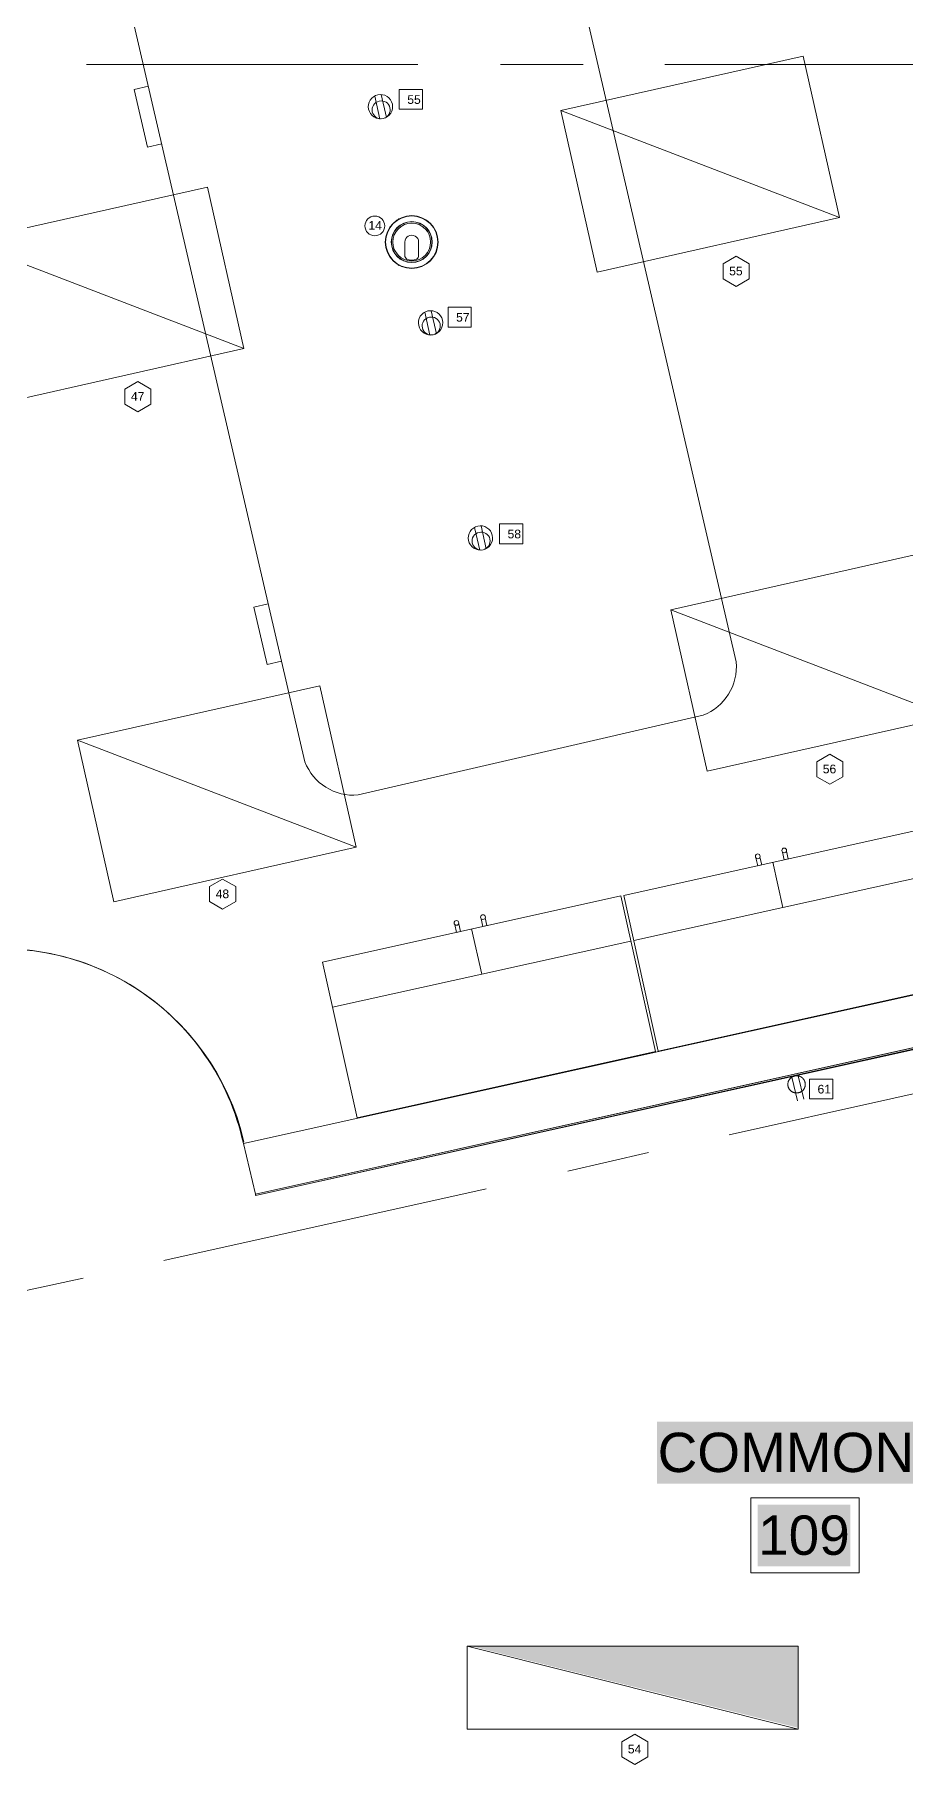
# Model space of a CAD drawing. Header units: inches. Extents: x 0.9 to 36.3, y 0.7 to 23.3.
# Drawn here: x 21.981 to 23.295, y 9.872 to 12.484 of the extents above; entities that cross this region are included whole.
import ezdxf

# ---------------------------------------------------------------- set-up
doc = ezdxf.new("R2010")
doc.units = ezdxf.units.IN
doc.layers.get('0').update_dxf_attribs({"color": 1})
for name, color, linetype, lineweight, true_color in [('Blocks', 7, 'Continuous', 5, 0x9a9c7f), ('Boarder for name', 7, 'Continuous', 5, 0x777777), ('Doors', 7, 'Continuous', 5, 0xf2db9c), ('Lights', 7, 'Continuous', 5, 0xff0a0a), ('Numbering Lights', 1, 'Continuous', 0, 0xff0000), ('PDF_Geometry', 7, 'Continuous', 9, 0x777777)]:
    doc.layers.add(name, color=color, linetype=linetype, lineweight=lineweight, true_color=true_color)
for name, color, linetype, lineweight in [('CCTV', 253, 'Continuous', 0), ('Numbering CCTV', 253, 'Continuous', 0), ('Numbering receptecles', 170, 'Continuous', 0), ('Receptacles', 170, 'Continuous', 0)]:
    doc.layers.add(name, color=color, linetype=linetype, lineweight=lineweight)
doc.layers.add('PDF_Solid Fills', color=7, linetype='Continuous', true_color=0xffffff)
doc.layers.add('PDF_Text', color=7, linetype='Continuous')
doc.styles.add('PDF Arial', font='arial.ttf')
doc.styles.get("Standard").update_dxf_attribs({"font": 'arial.ttf'})

# ---------------------------------------------------------------- blocks, each defined once
blk = doc.blocks.new('Desk - 30 x 60 in.')
at = {"linetype": 'Continuous'}
for p, q in [((-26.999995, 0), (26.999995, 0)), ((-29.999995, -27), (-29.999995, -3)), ((29.999995, -3), (29.999995, -27)), ((26.999995, -30), (-26.999995, -30)), ((-20.000005, -30), (-20.000005, -31)), ((-16.000005, -31), (-16.000005, -30)), ((15.999995, -31), (15.999995, -30)), ((19.999995, -30), (19.999995, -31)), ((-20.000005, -31), (-16.000005, -31)), ((19.999995, -31), (15.999995, -31))]:
    blk.add_line(p, q, dxfattribs=at)
for centre, start, end in [((-26.499995, -3.5), 98.1301, 171.8699), ((26.499995, -3.5), 8.130102, 81.8699), ((-26.499995, -26.5), 188.1301, 261.8699), ((26.499995, -26.5), 278.1301, 351.8699)]:
    blk.add_arc(centre, 3.535534, start, end, dxfattribs=at)
blk = doc.blocks.new('HD60-TOP')
at = {"lineweight": 0}
for p, q in [((-1.29, 2.24), (-1.29, 2.23)), ((2.58, 0), (2.57, 0)), ((-1.29, -2.24), (-1.29, -2.23))]:
    blk.add_line(p, q, dxfattribs=at)
at = {"lineweight": 0, "flags": 128}
for points in [[(-1.24, 2.27), (-1.23, 2.26, 0.011482), (-1.34, 2.2), (-1.34, 2.21, -0.005759)], [(0.67, 0), (0.67, -1.3, -0.281624), (0.46, -1.65, -0.240543), (-0.46, -1.65, -0.281624), (-0.67, -1.3), (-0.67, 0, -1.000121)], [(2.58, -0.06), (2.57, -0.06, 0.011482), (2.57, 0.06), (2.58, 0.06, -0.005759)], [(-1.34, -2.21), (-1.34, -2.2, 0.011482), (-1.23, -2.26), (-1.24, -2.27, -0.005759)]]:
    blk.add_lwpolyline(points, format="xyb", close=True, dxfattribs=at)
at = {"lineweight": 0}
for radius in [2.57, 2.54, 1.99, 1.97]:
    blk.add_circle((0, 0), radius, dxfattribs=at)
blk.add_circle((0, 0), 1.84)

msp = doc.modelspace()

# ---------------------------------------------------------------- hatches: boundary and pattern name
at = {"layer": 'Lights', "linetype": 'ByBlock', "transparency": 33554559}
msp.add_hatch(color=256, dxfattribs=at).paths.add_polyline_path([(22.6407, 10.0502), (23.1337, 9.927), (23.1337, 10.0502)])

# ---------------------------------------------------------------- linework, layer by layer
at = {"layer": 'Blocks', "linetype": 'ByBlock'}
for p, q in [((23.0953, 11.2345), (23.1105, 11.1662)), ((23.1105, 11.1662), (23.3358, 11.2161)), ((23.1105, 11.1662), (22.8852, 11.1162)), ((22.6405, 11.1336), (22.6557, 11.0652)), ((22.6557, 11.0652), (22.881, 11.1152)), ((22.6557, 11.0652), (22.4304, 11.0153))]:
    msp.add_line(p, q, dxfattribs=at)
for points in [[(23.3207, 11.2842), (22.8701, 11.1843), (22.9223, 10.949), (23.3729, 11.049)], [(22.8658, 11.1836), (22.4153, 11.0836), (22.4675, 10.8483), (22.918, 10.9483)]]:
    msp.add_lwpolyline(points, close=True, dxfattribs=at)
for points in [[(23.0698, 11.2409), (23.0724, 11.2291), (23.0784, 11.2305), (23.0758, 11.2422)], [(23.1098, 11.2497), (23.1124, 11.238), (23.1184, 11.2394), (23.1158, 11.2511)], [(22.6149, 11.1402), (22.6175, 11.1285), (22.6235, 11.1298), (22.6209, 11.1415)], [(22.655, 11.1491), (22.6576, 11.1374), (22.6636, 11.1387), (22.661, 11.1504)]]:
    msp.add_lwpolyline(points, dxfattribs=at)
for centre in [(23.0724, 11.2433), (23.1124, 11.2522), (22.6175, 11.1427), (22.6576, 11.1515)]:
    msp.add_circle(centre, 0.00359, dxfattribs=at)
at = {"layer": 'Boarder for name', "linetype": 'ByBlock'}
msp.add_lwpolyline([(23.0621, 10.2743), (23.2254, 10.2743), (23.2254, 10.161), (23.0621, 10.161)], close=True, dxfattribs=at)
at = {"layer": 'Doors', "linetype": 'ByBlock'}
for centre, radius, start, end in [((21.9312, 10.7307), 0.373, 12.1996, 102.7198), ((21.9306, 10.7279), 0.3756, 12.9077, 102.5288)]:
    msp.add_arc(centre, radius, start, end, dxfattribs=at)
at = {"layer": 'Lights', "linetype": 'ByBlock'}
for points in [[(23.196, 12.2081), (22.8301, 12.1258), (22.7752, 12.3697), (23.196, 12.2081), (23.1411, 12.452), (22.7752, 12.3697)], [(22.2967, 12.0103), (21.9309, 11.928), (21.876, 12.1718), (22.2967, 12.0103), (22.2418, 12.2542), (21.876, 12.1718)], [(23.3619, 11.4542), (22.996, 11.3718), (22.9411, 11.6157), (23.3619, 11.4542), (23.307, 11.698), (22.9411, 11.6157)], [(22.4663, 11.2571), (22.1004, 11.1748), (22.0455, 11.4187), (22.4663, 11.2571), (22.4114, 11.501), (22.0455, 11.4187)], [(23.1337, 9.9252), (22.6337, 9.9252), (22.6337, 10.0502), (23.1337, 9.9252), (23.1337, 10.0502), (22.6337, 10.0502)]]:
    msp.add_lwpolyline(points, dxfattribs=at)
msp.add_lwpolyline([(23.1337, 9.9252), (23.1337, 10.0502), (22.6337, 10.0502)], close=True, dxfattribs=at)
at = {"layer": 'Numbering CCTV', "linetype": 'ByBlock', "ltscale": 0.001}
msp.add_circle((22.4943, 12.1955), 0.0149, dxfattribs=at)
at = {"layer": 'Numbering Lights', "linetype": 'ByBlock', "ltscale": 0.001}
for points in [[(23.0399, 12.1496), (23.0202, 12.1383), (23.0202, 12.1156), (23.0399, 12.1042), (23.0595, 12.1156), (23.0595, 12.1383)], [(22.1366, 11.9603), (22.1169, 11.9489), (22.1169, 11.9262), (22.1366, 11.9149), (22.1562, 11.9262), (22.1562, 11.9489)], [(23.1811, 11.3975), (23.1615, 11.3861), (23.1615, 11.3634), (23.1811, 11.3521), (23.2008, 11.3634), (23.2008, 11.3861)], [(22.2645, 11.2089), (22.2449, 11.1976), (22.2449, 11.1749), (22.2645, 11.1635), (22.2842, 11.1749), (22.2842, 11.1976)], [(22.8868, 9.9172), (22.8672, 9.9058), (22.8672, 9.8831), (22.8868, 9.8718), (22.9065, 9.8831), (22.9065, 9.9058)]]:
    msp.add_lwpolyline(points, close=True, dxfattribs=at)
at = {"layer": 'Numbering receptecles', "linetype": 'ByBlock', "ltscale": 0.001}
for points in [[(22.5312, 12.4016), (22.5662, 12.4016), (22.5662, 12.3718), (22.5312, 12.3718)], [(22.6049, 12.0727), (22.6399, 12.0727), (22.6399, 12.0428), (22.6049, 12.0428)], [(22.6826, 11.7454), (22.7176, 11.7454), (22.7176, 11.7155), (22.6826, 11.7155)], [(23.1506, 10.9069), (23.1856, 10.9069), (23.1856, 10.8771), (23.1506, 10.8771)]]:
    msp.add_lwpolyline(points, close=True, dxfattribs=at)
at = {"layer": 'PDF_Geometry', "linetype": 'ByBlock'}
for points in [[(22.0591, 12.4395), (22.5591, 12.4395)], [(22.6841, 12.4395), (22.8091, 12.4395)], [(22.9324, 12.4395), (23.4324, 12.4395)], [(24.2573, 11.1629), (23.879, 11.0779), (23.879, 11.0795), (22.3141, 10.7312), (23.879, 11.0779), (23.879, 11.0795), (22.3141, 10.7312), (22.3141, 10.7329), (23.879, 11.0812), (24.2573, 11.1645), (23.879, 11.0795), (24.2573, 11.1645)], [(23.839, 11.0729), (22.3141, 10.7329), (22.2958, 10.8096), (23.8224, 11.1479)], [(23.0291, 10.8229), (23.5174, 10.9312)], [(22.2958, 10.8112), (22.2958, 10.8112)], [(22.7857, 10.7679), (22.9074, 10.7962)], [(22.1758, 10.6329), (22.6624, 10.7412)], [(22.3141, 10.7312), (22.3141, 10.7312)], [(21.9308, 10.5796), (22.0541, 10.6062)]]:
    msp.add_lwpolyline(points, dxfattribs=at)
at = {"layer": 'PDF_Solid Fills', "linetype": 'ByBlock', "transparency": 33554559}
for points in [[(22.9204, 10.296), (23.3654, 10.296), (22.9204, 10.3893), (23.3654, 10.3893)], [(23.0721, 10.171), (23.2121, 10.171), (23.0721, 10.2643), (23.2121, 10.2643)]]:
    msp.add_solid(points, dxfattribs=at)
at = {"layer": 'Receptacles', "linetype": 'ByBlock'}
for points in [[(22.4989, 12.3935, 0.414894), (22.4849, 12.3716, 0.414894), (22.5068, 12.3577, 0.414894), (22.5208, 12.3796, 0.414894)], [(22.5745, 12.067, 0.414894), (22.5605, 12.0451, 0.414894), (22.5824, 12.0311, 0.414894), (22.5964, 12.053, 0.414894)], [(22.6497, 11.7421, 0.414894), (22.6358, 11.7202, 0.414894), (22.6577, 11.7063, 0.414894), (22.6716, 11.7282, 0.414894)]]:
    msp.add_lwpolyline(points, format="xyb", close=True, dxfattribs=at)
for points in [[(22.5018, 12.3569), (22.4941, 12.3916)], [(22.5117, 12.3591), (22.504, 12.3938)], [(22.5774, 12.0304), (22.5697, 12.0651)], [(22.5873, 12.0326), (22.5796, 12.0673)], [(22.6526, 11.7055), (22.6449, 11.7402)], [(22.6626, 11.7077), (22.6549, 11.7424)], [(23.1324, 10.8742), (23.1241, 10.9099)], [(23.1418, 10.8763), (23.1336, 10.9117)]]:
    msp.add_lwpolyline(points, dxfattribs=at)
for points in [[(22.4905, 12.368, 0.417898), (22.5068, 12.3577, 0.407143), (22.5172, 12.374)], [(22.5661, 12.0415, 0.417898), (22.5824, 12.0311, 0.407143), (22.5928, 12.0475)], [(22.6414, 11.7166, 0.417898), (22.6577, 11.7063, 0.407143), (22.6681, 11.7226)]]:
    msp.add_lwpolyline(points, format="xyb", dxfattribs=at)
for points in [[(22.501, 12.384), (22.5082, 12.3856), (22.5156, 12.3812), (22.5172, 12.374)], [(22.4905, 12.368), (22.4889, 12.3753), (22.4934, 12.3823), (22.501, 12.384)], [(22.5661, 12.0415), (22.5645, 12.0488), (22.569, 12.0558), (22.5766, 12.0575)], [(22.5766, 12.0575), (22.5838, 12.0591), (22.5912, 12.0547), (22.5928, 12.0475)], [(22.6414, 11.7166), (22.6398, 11.7239), (22.6442, 11.7309), (22.6518, 11.7326)], [(22.6518, 11.7326), (22.6591, 11.7342), (22.6665, 11.7298), (22.6681, 11.7226)]]:
    msp.add_open_spline(points, degree=3, dxfattribs=at)
msp.add_rational_spline([(23.1283, 10.9116), (23.1317, 10.9124), (23.1351, 10.9118), (23.1381, 10.91), (23.141, 10.9081), (23.1431, 10.9053), (23.1438, 10.9019), (23.1455, 10.8947), (23.1413, 10.888), (23.1341, 10.8863), (23.1269, 10.8847), (23.1199, 10.8887), (23.1182, 10.896), (23.1166, 10.9028), (23.1211, 10.9099), (23.1283, 10.9116)], [1, 0.948448710105, 0.948448710105, 1, 0.948448710105, 0.948448710105, 1, 1, 1, 1, 1, 1, 1, 1, 1, 1], degree=3, knots=[0, 0, 0, 0, 0.79168, 0.79168, 0.79168, 1.583359, 1.583359, 1.583359, 2.583359, 2.583359, 2.583359, 3.583359, 3.583359, 3.583359, 4.583359, 4.583359, 4.583359, 4.583359], dxfattribs=at)

# ---------------------------------------------------------------- block references
at = {"layer": 'Blocks', "linetype": 'ByBlock', "xscale": 0.02228400084495367, "yscale": 0.02228400084495367, "zscale": 0.02228400084495367, "rotation": 283.0397335814351}
msp.add_blockref('Desk - 30 x 60 in.', (22.9043, 12.123), dxfattribs=at)
at = {"layer": 'CCTV', "linetype": 'ByBlock', "xscale": 0.01551428420365771, "yscale": 0.01551428420365771, "zscale": 0.01551428420365771}
msp.add_blockref('HD60-TOP', (22.55, 12.1711), dxfattribs=at)

# ---------------------------------------------------------------- texts
at = {"layer": 'Numbering CCTV', "linetype": 'ByBlock', "ltscale": 0.001}
msp.add_text('14', height=0.01309, dxfattribs=at).set_placement((22.4846, 12.1897))
at = {"layer": 'Numbering Lights', "linetype": 'ByBlock', "ltscale": 0.001}
for s, p in [('55', (23.0293, 12.1208)), ('47', (22.1261, 11.9315)), ('56', (23.1706, 11.3687)), ('48', (22.254, 11.1801)), ('54', (22.8763, 9.8884))]:
    msp.add_text(s, height=0.01309, dxfattribs=at).set_placement(p)
at = {"layer": 'Numbering receptecles', "linetype": 'ByBlock', "ltscale": 0.001}
for s, p in [('55', (22.5433, 12.3798)), ('57', (22.617, 12.0509)), ('58', (22.6947, 11.7236)), ('61', (23.1627, 10.8851))]:
    msp.add_text(s, height=0.01309, dxfattribs=at).set_placement(p)
at = {"layer": 'PDF_Text', "linetype": 'ByBlock', "char_height": 0.05939, "attachment_point": 4, "style": 'PDF Arial'}
for s, insert in [('COMMONS', (22.9213, 10.3426)), ('109', (23.073, 10.2176))]:
    msp.add_mtext(s, dxfattribs=dict(at, insert=insert))

doc.saveas('drawing.dxf')
